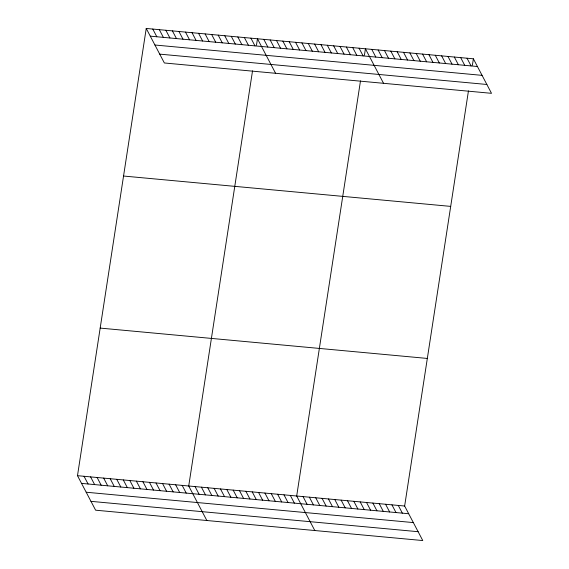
<?xml version="1.0" encoding="UTF-8"?>
<svg xmlns="http://www.w3.org/2000/svg" width="569" height="569" viewBox="0 0 569 569"><rect width="100%" height="100%" fill="white"/><g stroke="black" fill="none" stroke-linecap="round" stroke-linejoin="round"><path stroke-width="0.85" d="M468.451 90.884L404.644 506.026L422.767 540.55L95.62 510.194L77.491 475.677L146.233 28.45L473.38 58.806L491.509 93.323L164.356 62.974L146.233 28.45M252.529 70.855L188.723 485.997L206.846 520.514M256.477 45.186L257.465 38.77L275.588 73.294M360.49 80.869L296.684 496.012L314.806 530.536M364.437 55.2L365.419 48.785L383.549 83.309M472.398 65.222L473.38 58.806M150.28 36.153L477.427 66.509M154.924 45.008L482.071 75.357M159.711 54.126L486.858 84.475M123.551 176.034L450.698 206.391M100.18 328.093L427.326 358.442M77.491 475.677L404.644 506.026M81.538 483.38L408.691 513.736M86.189 492.228L413.336 522.584M90.976 501.346L418.123 531.702M467.028 58.216L471.075 65.919M460.684 57.625L464.724 65.328M454.332 57.035L458.372 64.738M447.981 56.445L452.028 64.155M441.629 55.854L445.676 63.564M435.278 55.264L439.325 62.974M428.926 54.681L432.973 62.384M422.575 54.091L426.622 61.793M416.224 53.5L420.271 61.203M409.879 52.91L413.919 60.62M403.528 52.32L407.575 60.03M397.176 51.729L401.223 59.439M390.825 51.146L394.872 58.849M384.473 50.556L388.52 58.258M378.122 49.965L382.169 57.668M371.77 49.375L375.817 57.085M359.075 48.194L363.114 55.904M352.723 47.611L356.77 55.314M346.372 47.021L350.419 54.724M340.02 46.43L344.067 54.133M333.669 45.84L337.716 53.543M327.317 45.25L331.364 52.96M320.966 44.659L325.013 52.369M314.621 44.076L318.661 51.779M308.27 43.486L312.317 51.189M301.919 42.895L305.966 50.598M295.567 42.305L299.614 50.008M289.216 41.715L293.263 49.425M282.864 41.124L286.911 48.834M276.513 40.534L280.56 48.244M270.161 39.951L274.208 47.654M263.817 39.361L267.857 47.063M250.922 38.166L254.969 45.869M244.378 37.554L248.425 45.264M237.835 36.949L241.882 44.652M231.291 36.345L235.338 44.048M224.748 35.733L228.795 43.443M218.204 35.129L222.251 42.831M211.661 34.524L215.708 42.227M205.117 33.912L209.164 41.622M198.574 33.308L202.621 41.011M192.03 32.696L196.077 40.406M185.494 32.092L189.534 39.802M178.951 31.487L182.99 39.19M172.407 30.875L176.454 38.585M165.864 30.271L169.911 37.981M159.32 29.666L163.367 37.369M152.777 29.055L156.824 36.765M398.293 505.436L402.34 513.146M391.941 504.852L395.988 512.555M385.59 504.262L389.637 511.965M379.239 503.672L383.286 511.375M372.887 503.081L376.934 510.791M366.543 502.491L370.583 510.201M360.191 501.901L364.231 509.611M353.84 501.317L357.887 509.02M347.488 500.727L351.535 508.43M341.137 500.137L345.184 507.84M334.785 499.546L338.832 507.249M328.434 498.956L332.481 506.666M322.082 498.366L326.129 506.076M315.738 497.783L319.778 505.485M309.387 497.192L313.434 504.895M303.035 496.602L307.082 504.305M290.332 495.421L294.379 503.131M283.981 494.831L288.028 502.541M277.629 494.241L281.676 501.95M271.278 493.657L275.325 501.36M264.934 493.067L268.973 500.77M258.582 492.477L262.629 500.179M252.231 491.886L256.278 499.596M245.879 491.296L249.926 499.006M239.528 490.706L243.575 498.416M233.176 490.122L237.223 497.825M226.825 489.532L230.872 497.235M220.48 488.942L224.52 496.645M214.129 488.351L218.176 496.061M207.777 487.761L211.824 495.471M201.426 487.171L205.473 494.881M195.075 486.587L199.122 494.29M182.18 485.385L186.227 493.095M175.636 484.781L179.683 492.484M169.093 484.176L173.14 491.879M162.556 483.565L166.596 491.275M156.013 482.96L160.053 490.663M149.469 482.356L153.509 490.058M142.926 481.744L146.973 489.454M136.382 481.139L140.429 488.842M129.839 480.535L133.886 488.238M123.295 479.923L127.342 487.633M116.752 479.318L120.799 487.021M110.208 478.714L114.255 486.417M103.665 478.102L107.712 485.812M97.121 477.498L101.168 485.201M90.578 476.886L94.625 484.596M84.034 476.281L88.081 483.991"/></g></svg>
